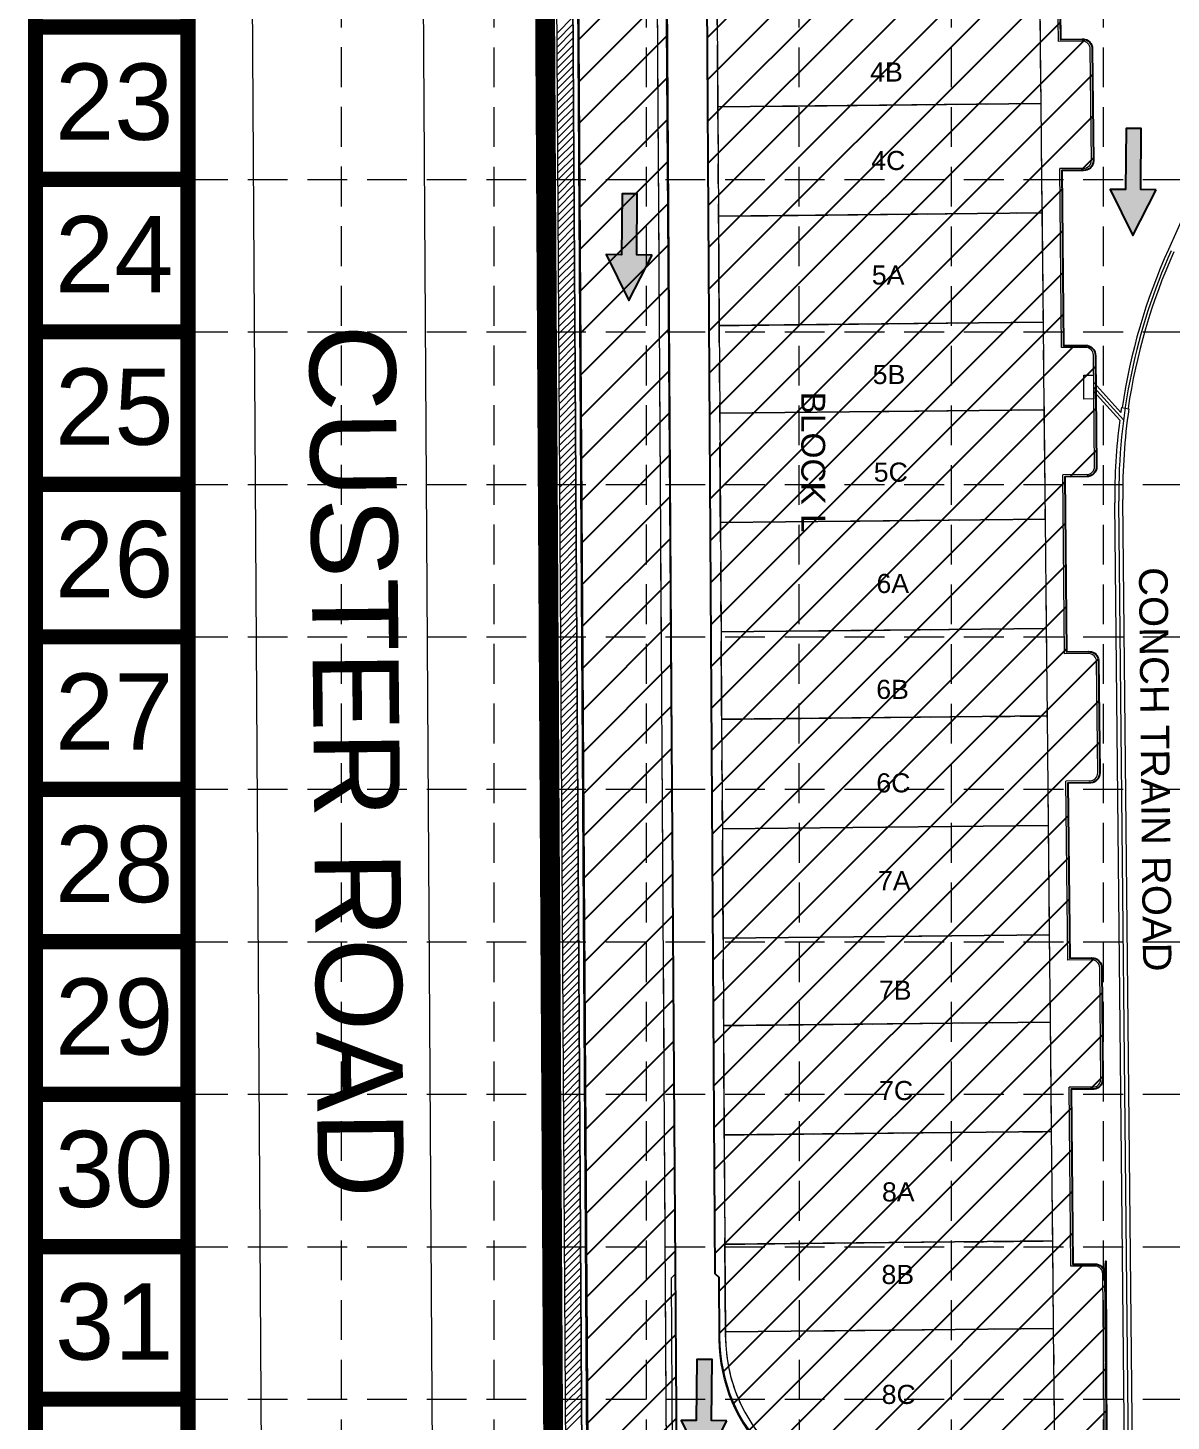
# Model space of a CAD drawing. Extents: x 2509062 to 2510599, y 7103311 to 7105769.
# Drawn here: x 2509061.9 to 2509349.3, y 7104534.4 to 7104884.7 of the extents above; entities that cross this region are included whole.
import ezdxf
from ezdxf.enums import TextEntityAlignment as Align

# ---------------------------------------------------------------- set-up
doc = ezdxf.new("R2010")
doc.units = 0
doc.header["$LTSCALE"] = 40
doc.header["$MEASUREMENT"] = 0
for name, pattern in [('DASHED', [0.75, 0.5, -0.25]), ('HIDDEN', [0.375, 0.25, -0.125]), ('HIDDEN2', [0.1875, 0.125, -0.0625]), ('PHANTOM2', [1.25, 0.625, -0.125, 0.125, -0.125, 0.125, -0.125])]:
    doc.linetypes.add(name, pattern=pattern)
for name, color, linetype in [('1 SODDED LOT', 2, 'Continuous'), ('BASE', 7, 'Continuous'), ('GRID', 254, 'DASHED'), ('LIMITS OF DISTURBANCE', 1, 'Continuous'), ('STORM', 5, 'Continuous'), ('XHO461B_PT$0$V-BNDY-E', 14, 'Continuous'), ('XHO461C_PT$0$V-BNDY-ALL-N', 6, 'Continuous'), ('XHO461C_PV$0$C-RAOD-SAWCUT-HATCH-N', 6, 'Continuous'), ('XHO461C_PV$0$C-ROAD-BACK-EX', 12, 'Continuous'), ('XHO461C_PV$0$C-ROAD-FACE-EX', 12, 'Continuous'), ('XHO461C_PV$0$C-SIDEWALK-HATCH-N', 6, 'Continuous'), ('XHO461C_PV$0$C-SIDEWALK-N', 2, 'Continuous'), ('XHO461PT$0$C-ROAD-IDEN-N-P1', 1, 'Continuous'), ('XHO461PT$0$V-AREA-PLIN', 31, 'Continuous'), ('XHO461PT$0$V-BNDY-ALL-N', 6, 'Continuous'), ('XHO461PT$0$V-BNDY-N-P1', 3, 'Continuous'), ('XHO461PT$0$V-PROP-SUBD-IDEN-BLOK-N-P1', 7, 'Continuous'), ('XHO461PT$0$V-PROP-SUBD-IDEN-N-P1', 7, 'Continuous'), ('XHO461PT$0$V-PROP-SUBD-N-P1', 14, 'HIDDEN2'), ('XHO461PT$0$V-RWAY-LINE-N-P1', 6, 'PHANTOM2')]:
    doc.layers.add(name, color=color, linetype=linetype)
doc.styles.get("Standard").update_dxf_attribs({"font": 'ARIAL.TTF'})

msp = doc.modelspace()

# ---------------------------------------------------------------- hatches: boundary and pattern name
at = {"layer": '1 SODDED LOT', "linetype": 'Continuous'}
h = msp.add_hatch(dxfattribs=at)
h.set_pattern_fill('ANSI31', color=256, scale=60, style=0)
edge = h.paths.add_edge_path()
edge.add_line((2509336.11, 7104121.01), (2509335.09, 7104202.71))
edge.add_line((2509335.09, 7104202.71), (2509328.61, 7104203.13))
edge.add_line((2509328.61, 7104203.13), (2509317.71, 7104205.08))
edge.add_line((2509317.71, 7104205.08), (2509310.1, 7104208.78))
edge.add_line((2509310.1, 7104208.78), (2509304.45, 7104212.68))
edge.add_line((2509304.45, 7104212.68), (2509238.16, 7104268.83))
edge.add_arc((2509270.72, 7104298.63), 44.13, 182.233, 222.4658, ccw=False)
edge.add_line((2509226.62, 7104296.91), (2509220.41, 7105186.32))
edge.add_line((2509220.41, 7105186.32), (2509213.33, 7105186.32))
edge.add_line((2509213.33, 7105186.32), (2509198.45, 7105171.14))
edge.add_line((2509198.45, 7105171.14), (2509205.12, 7104134.33))
edge.add_line((2509205.12, 7104134.33), (2509204.87, 7104122.79))
edge.add_line((2509204.87, 7104122.79), (2509206.76, 7104120.78))
edge.add_line((2509206.76, 7104120.78), (2509335.21, 7104121.44))
edge.add_line((2509335.21, 7104121.44), (2509336.11, 7104121.01))

# ---------------------------------------------------------------- linework, layer by layer
for points in [[(2509345.49, 7104844.04), (2509341.65, 7104844.07), (2509341.77, 7104859.43), (2509337.93, 7104859.46), (2509337.81, 7104844.1), (2509333.97, 7104844.13), (2509339.64, 7104832.56), (2509345.49, 7104844.04)], [(2509218.83, 7104827.63), (2509214.99, 7104827.66), (2509215.11, 7104843.02), (2509211.27, 7104843.05), (2509211.15, 7104827.69), (2509207.31, 7104827.72), (2509212.97, 7104816.16), (2509218.83, 7104827.63)], [(2509237.61, 7104534.54), (2509233.77, 7104534.57), (2509233.89, 7104549.93), (2509230.05, 7104549.96), (2509229.93, 7104534.6), (2509226.09, 7104534.63), (2509231.76, 7104523.07), (2509237.61, 7104534.54)]]:
    msp.add_lwpolyline(points, close=True)
at = {"color": 254}
for points in [[(2509341.77, 7104859.43), (2509337.93, 7104859.46), (2509341.65, 7104844.07), (2509337.81, 7104844.1)], [(2509215.11, 7104843.02), (2509211.27, 7104843.05), (2509214.99, 7104827.66), (2509211.15, 7104827.69)], [(2509333.97, 7104844.13), (2509345.49, 7104844.04), (2509339.64, 7104832.56), (2509345.49, 7104844.04)], [(2509207.31, 7104827.72), (2509218.83, 7104827.63), (2509212.97, 7104816.16), (2509218.83, 7104827.63)], [(2509233.89, 7104549.93), (2509230.05, 7104549.96), (2509233.77, 7104534.57), (2509229.93, 7104534.6)], [(2509226.09, 7104534.63), (2509237.61, 7104534.54), (2509231.76, 7104523.07), (2509237.61, 7104534.54)]]:
    msp.add_solid(points, dxfattribs=at)
at = {"layer": '1 SODDED LOT', "linetype": 'Continuous'}
for p, q in [((2509232.73, 7104882.33), (2509320.52, 7104970.12)), ((2509232.79, 7104871.79), (2509320.63, 7104959.62)), ((2509232.86, 7104861.25), (2509328.59, 7104956.98)), ((2509232.93, 7104850.71), (2509328.74, 7104946.53)), ((2509232.99, 7104840.17), (2509328.85, 7104936.03)), ((2509233.06, 7104829.63), (2509321.06, 7104917.63)), ((2509233.13, 7104819.09), (2509321.16, 7104907.13)), ((2509233.19, 7104808.55), (2509321.27, 7104896.63)), ((2509233.26, 7104798.01), (2509321.38, 7104886.13)), ((2509233.32, 7104787.47), (2509327.68, 7104881.83)), ((2509233.39, 7104776.93), (2509329.51, 7104873.05)), ((2509233.46, 7104766.39), (2509329.62, 7104862.55)), ((2509326.58, 7104848.9), (2509329.72, 7104852.05)), ((2509233.52, 7104755.85), (2509321.81, 7104844.13)), ((2509233.59, 7104745.31), (2509321.92, 7104833.64)), ((2509233.65, 7104734.77), (2509322.02, 7104823.14)), ((2509233.72, 7104724.23), (2509322.13, 7104812.64)), ((2509233.79, 7104713.69), (2509324.98, 7104804.88)), ((2509233.85, 7104703.15), (2509330.26, 7104799.56)), ((2509233.92, 7104692.61), (2509330.37, 7104789.06)), ((2509323.79, 7104771.87), (2509330.48, 7104778.56)), ((2509233.98, 7104682.06), (2509322.56, 7104770.64)), ((2509234.05, 7104671.52), (2509322.67, 7104760.14)), ((2509234.12, 7104660.98), (2509322.78, 7104749.64)), ((2509234.18, 7104650.44), (2509322.88, 7104739.14)), ((2509234.25, 7104639.9), (2509322.99, 7104728.64)), ((2509234.31, 7104629.36), (2509330.96, 7104726.01)), ((2509234.38, 7104618.82), (2509331.11, 7104715.55)), ((2509234.44, 7104608.28), (2509331.22, 7104705.06)), ((2509234.51, 7104597.74), (2509323.42, 7104686.65)), ((2509234.57, 7104587.19), (2509323.53, 7104676.15)), ((2509234.64, 7104576.65), (2509323.64, 7104665.65)), ((2509235.71, 7104567.12), (2509323.74, 7104655.15)), ((2509235.77, 7104556.57), (2509330.02, 7104650.82)), ((2509236.66, 7104546.85), (2509331.88, 7104642.07)), ((2509239.23, 7104538.82), (2509331.98, 7104631.57)), ((2509328.93, 7104617.91), (2509332.09, 7104621.07)), ((2509243.03, 7104532.01), (2509324.17, 7104613.15)), ((2509247.85, 7104526.23), (2509324.28, 7104602.66)), ((2509253.66, 7104521.42), (2509324.39, 7104592.16)), ((2509260.49, 7104517.65), (2509324.5, 7104581.66)), ((2509268.55, 7104515.11), (2509327.34, 7104573.9)), ((2509278.33, 7104514.28), (2509332.85, 7104568.8)), ((2509289.05, 7104514.39), (2509332.9, 7104558.25)), ((2509299.27, 7104514.01), (2509332.95, 7104547.69)), ((2509311.12, 7104515.25), (2509333, 7104537.13))]:
    msp.add_line(p, q, dxfattribs=at)
msp.add_lwpolyline([(2509336.11, 7104121.01), (2509335.09, 7104202.71), (2509328.61, 7104203.13), (2509317.71, 7104205.08), (2509310.1, 7104208.78), (2509304.45, 7104212.68), (2509238.16, 7104268.83, -0.177375), (2509226.62, 7104296.91), (2509220.41, 7105186.32), (2509213.33, 7105186.32), (2509198.45, 7105171.14), (2509205.12, 7104134.33), (2509204.87, 7104122.79), (2509206.76, 7104120.78), (2509335.21, 7104121.44)], format="xyb", close=True, dxfattribs=at)
for points in [[(2509277.22, 7104514.27, -0.414788), (2509235.78, 7104554.97), (2509235.69, 7104570.51), (2509234.67, 7104571.49), (2509233.94, 7104689.89), (2509231.82, 7105026.56)], [(2509320.97, 7104925.85), (2509321.42, 7104881.85), (2509327.09, 7104881.9, -0.439648), (2509329.45, 7104879.38), (2509329.73, 7104851.28, -0.431512), (2509327.26, 7104848.91), (2509321.76, 7104848.85), (2509322.21, 7104804.86), (2509327.72, 7104804.91, -0.430481), (2509330.24, 7104802.31), (2509330.52, 7104774.43, -0.402707), (2509328.16, 7104771.92), (2509322.55, 7104771.86), (2509323, 7104727.86), (2509328.51, 7104727.92), (2509328.85, 7104727.89, -0.371429), (2509330.99, 7104725.79), (2509331.31, 7104697.43, -0.445992), (2509328.58, 7104694.92), (2509323.34, 7104694.86), (2509323.79, 7104650.86), (2509329.32, 7104650.91, -0.429319), (2509331.81, 7104648.34), (2509332.1, 7104620.43, -0.455663), (2509329.27, 7104617.91), (2509324.12, 7104617.86), (2509324.58, 7104573.87), (2509330.09, 7104573.93, -0.415897), (2509332.59, 7104571.47), (2509332.83, 7104574.67), (2509333.05, 7104526.6, -0.411844)]]:
    msp.add_lwpolyline(points, format="xyb", dxfattribs=at)
at = {"layer": 'BASE', "const_width": 3.83}
for points in [[(2510597.34, 7103313.16), (2510597.34, 7105766.73), (2509063.86, 7105766.73), (2509063.86, 7103313.16)], [(2510559.01, 7103351.49), (2510559.01, 7105728.4), (2509102.19, 7105728.4), (2509102.19, 7103351.49)]]:
    msp.add_lwpolyline(points, close=True, dxfattribs=at)
for points in [[(2509102.19, 7104884.98), (2509063.86, 7104884.98)], [(2509102.19, 7104846.64), (2509063.86, 7104846.64)], [(2509102.19, 7104808.31), (2509063.86, 7104808.31)], [(2509102.19, 7104769.97), (2509063.86, 7104769.97)], [(2509102.19, 7104731.63), (2509063.86, 7104731.63)], [(2509102.19, 7104693.29), (2509063.86, 7104693.29)], [(2509102.19, 7104654.96), (2509063.86, 7104654.96)], [(2509102.19, 7104616.62), (2509063.86, 7104616.62)], [(2509102.19, 7104578.28), (2509063.86, 7104578.28)], [(2509102.19, 7104539.95), (2509063.86, 7104539.95)]]:
    msp.add_lwpolyline(points, dxfattribs=at)
at = {"layer": 'GRID', "color": 252, "linetype": 'HIDDEN', "lineweight": 0}
for p, q in [((2509140.88, 7103504.85), (2509140.67, 7105726.96)), ((2509179.38, 7103504.84), (2509178.91, 7105726.94)), ((2509217.6, 7103504.84), (2509217.25, 7105726.84)), ((2509256.15, 7103504.83), (2509255.54, 7105726.78)), ((2509294.13, 7103504.82), (2509293.97, 7105727.08)), ((2509332.23, 7103504.82), (2509332.35, 7105727)), ((2509102.19, 7104846.64), (2510559.01, 7104846.64)), ((2509102.19, 7104808.31), (2510559.01, 7104808.31)), ((2509102.19, 7104769.97), (2510559.01, 7104769.97)), ((2509102.19, 7104731.63), (2510559.01, 7104731.63)), ((2509102.19, 7104693.29), (2510559.01, 7104693.29)), ((2509102.19, 7104654.96), (2510559.01, 7104654.96)), ((2509102.19, 7104616.62), (2510559.01, 7104616.62)), ((2509102.19, 7104578.28), (2510559.01, 7104578.28)), ((2509102.19, 7104539.95), (2510559.01, 7104539.95))]:
    msp.add_line(p, q, dxfattribs=at)
at = {"layer": 'LIMITS OF DISTURBANCE', "linetype": 'HIDDEN', "ltscale": 3, "const_width": 5}
msp.add_lwpolyline([(2510346.96, 7104107.84), (2509196.41, 7104099.99), (2509189.37, 7105338.21), (2510325.02, 7105349.1), (2510335.26, 7104307.47), (2510344.6, 7104260.31), (2510346.93, 7104123.52), (2510346.93, 7104123.52), (2510346.96, 7104107.84)], close=True, dxfattribs=at)
at = {"layer": 'STORM', "lineweight": 0}
for p, q in [((2509352.79, 7104838.4), (2509348.58, 7104829.02)), ((2509352.79, 7104838.4), (2509348.58, 7104829.02)), ((2509327.29, 7104797.41), (2509329.79, 7104797.43)), ((2509327.29, 7104797.41), (2509329.79, 7104797.43)), ((2509327.35, 7104791.41), (2509327.29, 7104797.41)), ((2509327.35, 7104791.41), (2509327.29, 7104797.41)), ((2509329.79, 7104797.43), (2509329.85, 7104791.43)), ((2509329.79, 7104797.43), (2509329.85, 7104791.43)), ((2509336.61, 7104788.03), (2509329.81, 7104795.54)), ((2509336.61, 7104788.03), (2509329.81, 7104795.54)), ((2509337.3, 7104786.15), (2509329.82, 7104794.41)), ((2509337.3, 7104786.15), (2509329.82, 7104794.41)), ((2509329.85, 7104791.43), (2509327.35, 7104791.41)), ((2509329.85, 7104791.43), (2509327.35, 7104791.41)), ((2509336.34, 7104786.08), (2509329.83, 7104793.28)), ((2509336.34, 7104786.08), (2509329.83, 7104793.28)), ((2509336.79, 7104789.26), (2509338.62, 7104788.99)), ((2509336.79, 7104789.26), (2509338.62, 7104788.99)), ((2509340.07, 7104379.01), (2509336.11, 7104765.74)), ((2509340.07, 7104379.01), (2509336.11, 7104765.74)), ((2509340.25, 7104459.48), (2509337.11, 7104766.12)), ((2509340.25, 7104459.48), (2509337.11, 7104766.12)), ((2509337.87, 7104496.33), (2509335.12, 7104765.35)), ((2509337.87, 7104496.33), (2509335.12, 7104765.35))]:
    msp.add_line(p, q, dxfattribs=at)
for centre, radius, start, end in [((2509486.1, 7104767.27), 150, 155.8208, 180.5865), ((2509486.1, 7104767.27), 150, 155.8208, 180.5865), ((2509486.1, 7104767.27), 150.75, 155.8208, 171.6246), ((2509486.1, 7104767.27), 150.75, 155.8208, 171.6246), ((2509486.1, 7104767.27), 149.25, 155.8208, 171.6246), ((2509486.1, 7104767.27), 149.25, 155.8208, 171.6246), ((2509485.11, 7104766.88), 150, 171.4227, 171.8968), ((2509485.11, 7104766.88), 150, 171.4227, 171.8968), ((2509487.1, 7104767.66), 150, 171.8264, 180.5865), ((2509487.1, 7104767.66), 150, 171.8264, 180.5865), ((2509485.11, 7104766.88), 150, 172.6461, 180.5865), ((2509485.11, 7104766.88), 150, 172.6461, 180.5865)]:
    msp.add_arc(centre, radius, start, end, dxfattribs=at)
at = {"layer": 'XHO461B_PT$0$V-BNDY-E', "color": 7, "lineweight": 0}
msp.add_line((2509205.27, 7104079.15), (2509197.38, 7105335.15), dxfattribs=at)
at = {"layer": 'XHO461C_PT$0$V-BNDY-ALL-N', "color": 7, "lineweight": 0}
msp.add_line((2509205.27, 7104079.15), (2509197.38, 7105335.15), dxfattribs=at)
at = {"layer": 'XHO461C_PV$0$C-RAOD-SAWCUT-HATCH-N', "color": 7, "lineweight": 0}
for p, q in [((2509123.2, 7104118.28), (2509115.32, 7105383.76)), ((2509166.2, 7104118.55), (2509158.32, 7105382.76))]:
    msp.add_line(p, q, dxfattribs=at)
at = {"layer": 'XHO461C_PV$0$C-ROAD-BACK-EX', "color": 7, "lineweight": 0}
for p, q in [((2509320.93, 7104881.35), (2509320.47, 7104926.34)), ((2509326.93, 7104881.41), (2509320.93, 7104881.35)), ((2509329.23, 7104851.43), (2509328.95, 7104879.43)), ((2509327.25, 7104849.41), (2509321.26, 7104849.35)), ((2509321.72, 7104804.35), (2509321.26, 7104849.35)), ((2509327.72, 7104804.41), (2509321.72, 7104804.35)), ((2509330.02, 7104774.43), (2509329.74, 7104802.43)), ((2509328.04, 7104772.41), (2509322.04, 7104772.35)), ((2509322.5, 7104727.35), (2509322.04, 7104772.35)), ((2509328.5, 7104727.41), (2509322.5, 7104727.35)), ((2509330.81, 7104697.44), (2509330.52, 7104725.44)), ((2509328.83, 7104695.42), (2509322.83, 7104695.36)), ((2509323.29, 7104650.36), (2509322.83, 7104695.36)), ((2509329.29, 7104650.42), (2509323.29, 7104650.36)), ((2509331.6, 7104620.44), (2509331.31, 7104648.44)), ((2509329.62, 7104618.42), (2509323.62, 7104618.36)), ((2509324.08, 7104573.36), (2509323.62, 7104618.36)), ((2509330.08, 7104573.42), (2509324.08, 7104573.36)), ((2509332.56, 7104526.6), (2509332.1, 7104571.44))]:
    msp.add_line(p, q, dxfattribs=at)
for centre, start, end in [((2509326.95, 7104879.41), 0.5865, 90.5865), ((2509327.23, 7104851.41), 270.5865, 0.5865), ((2509327.74, 7104802.41), 0.5865, 90.5865), ((2509328.02, 7104774.41), 270.5865, 0.5865), ((2509328.52, 7104725.41), 0.5865, 90.5865), ((2509328.81, 7104697.42), 270.5865, 0.5865), ((2509329.31, 7104648.42), 0.5865, 90.5865), ((2509329.6, 7104620.42), 270.5865, 0.5865), ((2509330.1, 7104571.42), 0.5865, 90.5865)]:
    msp.add_arc(centre, 2, start, end, dxfattribs=at)
at = {"layer": 'XHO461C_PV$0$C-ROAD-FACE-EX', "color": 7, "lineweight": 0}
for p, q in [((2509224.68, 7104571.44), (2509221.82, 7105026.49)), ((2509234.68, 7104571.5), (2509231.82, 7105026.56)), ((2509321.42, 7104881.85), (2509320.97, 7104925.85)), ((2509326.92, 7104881.91), (2509321.42, 7104881.85)), ((2509329.73, 7104851.43), (2509329.45, 7104879.43)), ((2509327.26, 7104848.91), (2509321.76, 7104848.85)), ((2509322.21, 7104804.85), (2509321.76, 7104848.85)), ((2509327.71, 7104804.91), (2509322.21, 7104804.85)), ((2509330.52, 7104774.44), (2509330.24, 7104802.44)), ((2509328.05, 7104771.91), (2509322.55, 7104771.86)), ((2509323, 7104727.86), (2509322.55, 7104771.86)), ((2509328.5, 7104727.91), (2509323, 7104727.86)), ((2509331.31, 7104697.44), (2509331.02, 7104725.44)), ((2509328.84, 7104694.92), (2509323.34, 7104694.86)), ((2509323.79, 7104650.86), (2509323.34, 7104694.86)), ((2509329.29, 7104650.92), (2509323.79, 7104650.86)), ((2509332.1, 7104620.45), (2509331.81, 7104648.44)), ((2509329.62, 7104617.92), (2509324.12, 7104617.86)), ((2509324.58, 7104573.87), (2509324.12, 7104617.86)), ((2509330.08, 7104573.92), (2509324.58, 7104573.87)), ((2509224.68, 7104571.44), (2509223.69, 7104570.43)), ((2509224.47, 7104445.44), (2509223.69, 7104570.43)), ((2509235.69, 7104570.51), (2509234.68, 7104571.5)), ((2509235.78, 7104555.51), (2509235.69, 7104570.51)), ((2509333.06, 7104526.88), (2509332.6, 7104571.45))]:
    msp.add_line(p, q, dxfattribs=at)
for centre, radius, start, end in [((2509326.95, 7104879.41), 2.5, 0.5865, 90.5865), ((2509327.23, 7104851.41), 2.5, 270.5865, 0.5865), ((2509327.74, 7104802.41), 2.5, 0.5865, 90.5865), ((2509328.02, 7104774.41), 2.5, 270.5865, 0.5865), ((2509328.52, 7104725.41), 2.5, 0.5865, 90.5865), ((2509328.81, 7104697.42), 2.5, 270.5865, 0.5865), ((2509329.31, 7104648.42), 2.5, 0.5865, 90.5865), ((2509329.6, 7104620.42), 2.5, 270.5865, 0.5865), ((2509330.1, 7104571.42), 2.5, 0.5865, 90.5865), ((2509277.28, 7104555.77), 41.5, 180.3596, 270.5865)]:
    msp.add_arc(centre, radius, start, end, dxfattribs=at)
at = {"layer": 'XHO461C_PV$0$C-SIDEWALK-HATCH-N', "color": 7, "lineweight": 0}
for p, q in [((2509197.02, 7105191.05), (2509203.67, 7104124.66)), ((2509199.7, 7104119.97), (2509193.05, 7105186.67)), ((2509194.94, 7104883.43), (2509198.91, 7104887.41)), ((2509194.95, 7104881.68), (2509198.92, 7104885.65)), ((2509194.96, 7104879.92), (2509198.93, 7104883.89)), ((2509194.97, 7104878.16), (2509198.94, 7104882.14)), ((2509194.98, 7104876.41), (2509198.96, 7104880.38)), ((2509194.99, 7104874.65), (2509198.97, 7104878.62)), ((2509195, 7104872.89), (2509198.98, 7104876.87)), ((2509195.01, 7104871.14), (2509198.99, 7104875.11)), ((2509195.02, 7104869.38), (2509199, 7104873.35)), ((2509195.04, 7104867.62), (2509199.01, 7104871.6)), ((2509195.05, 7104865.86), (2509199.02, 7104869.84)), ((2509195.06, 7104864.11), (2509199.03, 7104868.08)), ((2509195.07, 7104862.35), (2509199.04, 7104866.33)), ((2509195.08, 7104860.59), (2509199.05, 7104864.57)), ((2509195.09, 7104858.84), (2509199.07, 7104862.81)), ((2509195.1, 7104857.08), (2509199.08, 7104861.06)), ((2509195.11, 7104855.32), (2509199.09, 7104859.3)), ((2509195.12, 7104853.57), (2509199.1, 7104857.54)), ((2509195.13, 7104851.81), (2509199.11, 7104855.79)), ((2509195.14, 7104850.05), (2509199.12, 7104854.03)), ((2509195.16, 7104848.3), (2509199.13, 7104852.27)), ((2509195.17, 7104846.54), (2509199.14, 7104850.52)), ((2509195.18, 7104844.78), (2509199.15, 7104848.76)), ((2509195.19, 7104843.03), (2509199.16, 7104847)), ((2509195.2, 7104841.27), (2509199.17, 7104845.24)), ((2509195.21, 7104839.51), (2509199.19, 7104843.49)), ((2509195.22, 7104837.76), (2509199.2, 7104841.73)), ((2509195.23, 7104836), (2509199.21, 7104839.97)), ((2509195.24, 7104834.24), (2509199.22, 7104838.22)), ((2509195.25, 7104832.49), (2509199.23, 7104836.46)), ((2509195.27, 7104830.73), (2509199.24, 7104834.7)), ((2509195.28, 7104828.97), (2509199.25, 7104832.95)), ((2509195.29, 7104827.21), (2509199.26, 7104831.19)), ((2509195.3, 7104825.46), (2509199.27, 7104829.43)), ((2509195.31, 7104823.7), (2509199.28, 7104827.68)), ((2509195.32, 7104821.94), (2509199.3, 7104825.92)), ((2509195.33, 7104820.19), (2509199.31, 7104824.16)), ((2509195.34, 7104818.43), (2509199.32, 7104822.41)), ((2509195.35, 7104816.67), (2509199.33, 7104820.65)), ((2509195.36, 7104814.92), (2509199.34, 7104818.89)), ((2509195.37, 7104813.16), (2509199.35, 7104817.14)), ((2509195.39, 7104811.4), (2509199.36, 7104815.38)), ((2509195.4, 7104809.65), (2509199.37, 7104813.62)), ((2509195.41, 7104807.89), (2509199.38, 7104811.87)), ((2509195.42, 7104806.13), (2509199.39, 7104810.11)), ((2509195.43, 7104804.38), (2509199.4, 7104808.35)), ((2509195.44, 7104802.62), (2509199.42, 7104806.59)), ((2509195.45, 7104800.86), (2509199.43, 7104804.84)), ((2509195.46, 7104799.11), (2509199.44, 7104803.08)), ((2509195.47, 7104797.35), (2509199.45, 7104801.32)), ((2509195.48, 7104795.59), (2509199.46, 7104799.57)), ((2509195.5, 7104793.84), (2509199.47, 7104797.81)), ((2509195.51, 7104792.08), (2509199.48, 7104796.05)), ((2509195.52, 7104790.32), (2509199.49, 7104794.3)), ((2509195.53, 7104788.56), (2509199.5, 7104792.54)), ((2509195.54, 7104786.81), (2509199.51, 7104790.78)), ((2509195.55, 7104785.05), (2509199.53, 7104789.03)), ((2509195.56, 7104783.29), (2509199.54, 7104787.27)), ((2509195.57, 7104781.54), (2509199.55, 7104785.51)), ((2509195.58, 7104779.78), (2509199.56, 7104783.76)), ((2509195.59, 7104778.02), (2509199.57, 7104782)), ((2509195.6, 7104776.27), (2509199.58, 7104780.24)), ((2509195.62, 7104774.51), (2509199.59, 7104778.49)), ((2509195.63, 7104772.75), (2509199.6, 7104776.73)), ((2509195.64, 7104771), (2509199.61, 7104774.97)), ((2509195.65, 7104769.24), (2509199.62, 7104773.22)), ((2509195.66, 7104767.48), (2509199.63, 7104771.46)), ((2509195.67, 7104765.73), (2509199.65, 7104769.7)), ((2509195.68, 7104763.97), (2509199.66, 7104767.94)), ((2509195.69, 7104762.21), (2509199.67, 7104766.19)), ((2509195.7, 7104760.46), (2509199.68, 7104764.43)), ((2509195.71, 7104758.7), (2509199.69, 7104762.67)), ((2509195.73, 7104756.94), (2509199.7, 7104760.92)), ((2509195.74, 7104755.19), (2509199.71, 7104759.16)), ((2509195.75, 7104753.43), (2509199.72, 7104757.4)), ((2509195.76, 7104751.67), (2509199.73, 7104755.65)), ((2509195.77, 7104749.91), (2509199.74, 7104753.89)), ((2509195.78, 7104748.16), (2509199.76, 7104752.13)), ((2509195.79, 7104746.4), (2509199.77, 7104750.38)), ((2509195.8, 7104744.64), (2509199.78, 7104748.62)), ((2509195.81, 7104742.89), (2509199.79, 7104746.86)), ((2509195.82, 7104741.13), (2509199.8, 7104745.11)), ((2509195.83, 7104739.37), (2509199.81, 7104743.35)), ((2509195.85, 7104737.62), (2509199.82, 7104741.59)), ((2509195.86, 7104735.86), (2509199.83, 7104739.84)), ((2509195.87, 7104734.1), (2509199.84, 7104738.08)), ((2509195.88, 7104732.35), (2509199.85, 7104736.32)), ((2509195.89, 7104730.59), (2509199.86, 7104734.57)), ((2509195.9, 7104728.83), (2509199.88, 7104732.81)), ((2509195.91, 7104727.08), (2509199.89, 7104731.05)), ((2509195.92, 7104725.32), (2509199.9, 7104729.29)), ((2509195.93, 7104723.56), (2509199.91, 7104727.54)), ((2509195.94, 7104721.81), (2509199.92, 7104725.78)), ((2509195.96, 7104720.05), (2509199.93, 7104724.02)), ((2509195.97, 7104718.29), (2509199.94, 7104722.27)), ((2509195.98, 7104716.54), (2509199.95, 7104720.51)), ((2509195.99, 7104714.78), (2509199.96, 7104718.75)), ((2509196, 7104713.02), (2509199.97, 7104717)), ((2509196.01, 7104711.26), (2509199.99, 7104715.24)), ((2509196.02, 7104709.51), (2509200, 7104713.48)), ((2509196.03, 7104707.75), (2509200.01, 7104711.73)), ((2509196.04, 7104705.99), (2509200.02, 7104709.97)), ((2509196.05, 7104704.24), (2509200.03, 7104708.21)), ((2509196.06, 7104702.48), (2509200.04, 7104706.46)), ((2509196.08, 7104700.72), (2509200.05, 7104704.7)), ((2509196.09, 7104698.97), (2509200.06, 7104702.94)), ((2509196.1, 7104697.21), (2509200.07, 7104701.19)), ((2509196.11, 7104695.45), (2509200.08, 7104699.43)), ((2509196.12, 7104693.7), (2509200.09, 7104697.67)), ((2509196.13, 7104691.94), (2509200.11, 7104695.92)), ((2509196.14, 7104690.18), (2509200.12, 7104694.16)), ((2509196.15, 7104688.43), (2509200.13, 7104692.4)), ((2509196.16, 7104686.67), (2509200.14, 7104690.64)), ((2509196.17, 7104684.91), (2509200.15, 7104688.89)), ((2509196.18, 7104683.16), (2509200.16, 7104687.13)), ((2509196.2, 7104681.4), (2509200.17, 7104685.37)), ((2509196.21, 7104679.64), (2509200.18, 7104683.62)), ((2509196.22, 7104677.89), (2509200.19, 7104681.86)), ((2509196.23, 7104676.13), (2509200.2, 7104680.1)), ((2509196.24, 7104674.37), (2509200.22, 7104678.35)), ((2509196.25, 7104672.61), (2509200.23, 7104676.59)), ((2509196.26, 7104670.86), (2509200.24, 7104674.83)), ((2509196.27, 7104669.1), (2509200.25, 7104673.08)), ((2509196.28, 7104667.34), (2509200.26, 7104671.32)), ((2509196.29, 7104665.59), (2509200.27, 7104669.56)), ((2509196.31, 7104663.83), (2509200.28, 7104667.81)), ((2509196.32, 7104662.07), (2509200.29, 7104666.05)), ((2509196.33, 7104660.32), (2509200.3, 7104664.29)), ((2509196.34, 7104658.56), (2509200.31, 7104662.54)), ((2509196.35, 7104656.8), (2509200.32, 7104660.78)), ((2509196.36, 7104655.05), (2509200.34, 7104659.02)), ((2509196.37, 7104653.29), (2509200.35, 7104657.27)), ((2509196.38, 7104651.53), (2509200.36, 7104655.51)), ((2509196.39, 7104649.78), (2509200.37, 7104653.75)), ((2509196.4, 7104648.02), (2509200.38, 7104651.99)), ((2509196.41, 7104646.26), (2509200.39, 7104650.24)), ((2509196.43, 7104644.51), (2509200.4, 7104648.48)), ((2509196.44, 7104642.75), (2509200.41, 7104646.72)), ((2509196.45, 7104640.99), (2509200.42, 7104644.97)), ((2509196.46, 7104639.24), (2509200.43, 7104643.21)), ((2509196.47, 7104637.48), (2509200.44, 7104641.45)), ((2509196.48, 7104635.72), (2509200.46, 7104639.7)), ((2509196.49, 7104633.97), (2509200.47, 7104637.94)), ((2509196.5, 7104632.21), (2509200.48, 7104636.18)), ((2509196.51, 7104630.45), (2509200.49, 7104634.43)), ((2509196.52, 7104628.69), (2509200.5, 7104632.67)), ((2509196.54, 7104626.94), (2509200.51, 7104630.91)), ((2509196.55, 7104625.18), (2509200.52, 7104629.16)), ((2509196.56, 7104623.42), (2509200.53, 7104627.4)), ((2509196.57, 7104621.67), (2509200.54, 7104625.64)), ((2509196.58, 7104619.91), (2509200.55, 7104623.89)), ((2509196.59, 7104618.15), (2509200.57, 7104622.13)), ((2509196.6, 7104616.4), (2509200.58, 7104620.37)), ((2509196.61, 7104614.64), (2509200.59, 7104618.62)), ((2509196.62, 7104612.88), (2509200.6, 7104616.86)), ((2509196.63, 7104611.13), (2509200.61, 7104615.1)), ((2509196.64, 7104609.37), (2509200.62, 7104613.34)), ((2509196.66, 7104607.61), (2509200.63, 7104611.59)), ((2509196.67, 7104605.86), (2509200.64, 7104609.83)), ((2509196.68, 7104604.1), (2509200.65, 7104608.07)), ((2509196.69, 7104602.34), (2509200.66, 7104606.32)), ((2509196.7, 7104600.59), (2509200.67, 7104604.56)), ((2509196.71, 7104598.83), (2509200.69, 7104602.8)), ((2509196.72, 7104597.07), (2509200.7, 7104601.05)), ((2509196.73, 7104595.32), (2509200.71, 7104599.29)), ((2509196.74, 7104593.56), (2509200.72, 7104597.53)), ((2509196.75, 7104591.8), (2509200.73, 7104595.78)), ((2509196.77, 7104590.04), (2509200.74, 7104594.02)), ((2509196.78, 7104588.29), (2509200.75, 7104592.26)), ((2509196.79, 7104586.53), (2509200.76, 7104590.51)), ((2509196.8, 7104584.77), (2509200.77, 7104588.75)), ((2509196.81, 7104583.02), (2509200.78, 7104586.99)), ((2509196.82, 7104581.26), (2509200.8, 7104585.24)), ((2509196.83, 7104579.5), (2509200.81, 7104583.48)), ((2509196.84, 7104577.75), (2509200.82, 7104581.72)), ((2509196.85, 7104575.99), (2509200.83, 7104579.97)), ((2509196.86, 7104574.23), (2509200.84, 7104578.21)), ((2509196.87, 7104572.48), (2509200.85, 7104576.45)), ((2509196.89, 7104570.72), (2509200.86, 7104574.69)), ((2509196.9, 7104568.96), (2509200.87, 7104572.94)), ((2509196.91, 7104567.21), (2509200.88, 7104571.18)), ((2509196.92, 7104565.45), (2509200.89, 7104569.42)), ((2509196.93, 7104563.69), (2509200.9, 7104567.67)), ((2509196.94, 7104561.94), (2509200.92, 7104565.91)), ((2509196.95, 7104560.18), (2509200.93, 7104564.15)), ((2509196.96, 7104558.42), (2509200.94, 7104562.4)), ((2509196.97, 7104556.67), (2509200.95, 7104560.64)), ((2509196.98, 7104554.91), (2509200.96, 7104558.88)), ((2509197, 7104553.15), (2509200.97, 7104557.13)), ((2509197.01, 7104551.39), (2509200.98, 7104555.37)), ((2509197.02, 7104549.64), (2509200.99, 7104553.61)), ((2509197.03, 7104547.88), (2509201, 7104551.86)), ((2509197.04, 7104546.12), (2509201.01, 7104550.1)), ((2509197.05, 7104544.37), (2509201.03, 7104548.34)), ((2509197.06, 7104542.61), (2509201.04, 7104546.59)), ((2509197.07, 7104540.85), (2509201.05, 7104544.83)), ((2509197.08, 7104539.1), (2509201.06, 7104543.07)), ((2509197.09, 7104537.34), (2509201.07, 7104541.32)), ((2509197.1, 7104535.58), (2509201.08, 7104539.56)), ((2509197.12, 7104533.83), (2509201.09, 7104537.8)), ((2509197.13, 7104532.07), (2509201.1, 7104536.04))]:
    msp.add_line(p, q, dxfattribs=at)
at = {"layer": 'XHO461C_PV$0$C-SIDEWALK-N', "color": 7, "lineweight": 0}
for p, q in [((2509203.67, 7104124.66), (2509197.02, 7105191.05)), ((2509199.7, 7104119.97), (2509193.05, 7105186.67))]:
    msp.add_line(p, q, dxfattribs=at)
at = {"layer": 'XHO461PT$0$V-AREA-PLIN', "color": 7, "lineweight": 0}
for p, q in [((2509224.03, 7104277), (2509218.32, 7105186.31)), ((2509198.41, 7105171.11), (2509204.92, 7104134.15)), ((2509235.2, 7104886.89), (2509235.34, 7104864.89)), ((2509316.59, 7104865.72), (2509316.36, 7104887.72)), ((2509235.34, 7104864.89), (2509316.59, 7104865.72)), ((2509316.59, 7104865.72), (2509235.34, 7104864.89)), ((2509235.34, 7104864.89), (2509235.51, 7104837.39)), ((2509316.87, 7104838.22), (2509316.59, 7104865.72)), ((2509235.51, 7104837.39), (2509316.87, 7104838.22)), ((2509316.87, 7104838.22), (2509235.51, 7104837.39)), ((2509235.51, 7104837.39), (2509235.68, 7104809.89)), ((2509317.15, 7104810.72), (2509316.87, 7104838.22)), ((2509235.68, 7104809.89), (2509317.15, 7104810.72)), ((2509317.15, 7104810.72), (2509235.68, 7104809.89)), ((2509235.68, 7104809.89), (2509235.82, 7104787.89)), ((2509317.38, 7104788.72), (2509317.15, 7104810.72)), ((2509235.82, 7104787.89), (2509317.38, 7104788.72)), ((2509317.38, 7104788.72), (2509235.82, 7104787.89)), ((2509235.82, 7104787.89), (2509235.99, 7104760.39)), ((2509317.66, 7104761.22), (2509317.38, 7104788.72)), ((2509235.99, 7104760.39), (2509317.66, 7104761.22)), ((2509317.66, 7104761.22), (2509235.99, 7104760.39)), ((2509235.99, 7104760.39), (2509236.17, 7104732.89)), ((2509317.94, 7104733.73), (2509317.66, 7104761.22)), ((2509236.17, 7104732.89), (2509317.94, 7104733.73)), ((2509317.94, 7104733.73), (2509236.17, 7104732.89)), ((2509236.17, 7104732.89), (2509236.3, 7104710.89)), ((2509318.16, 7104711.73), (2509317.94, 7104733.73)), ((2509236.3, 7104710.89), (2509318.16, 7104711.73)), ((2509318.16, 7104711.73), (2509236.3, 7104710.89)), ((2509236.3, 7104710.89), (2509236.48, 7104683.39)), ((2509318.45, 7104684.23), (2509318.16, 7104711.73)), ((2509236.48, 7104683.39), (2509318.45, 7104684.23)), ((2509318.45, 7104684.23), (2509236.48, 7104683.39)), ((2509236.48, 7104683.39), (2509236.65, 7104655.89)), ((2509318.73, 7104656.73), (2509318.45, 7104684.23)), ((2509236.65, 7104655.89), (2509318.73, 7104656.73)), ((2509318.73, 7104656.73), (2509236.65, 7104655.89)), ((2509236.65, 7104655.89), (2509236.79, 7104633.89)), ((2509318.95, 7104634.73), (2509318.73, 7104656.73)), ((2509236.79, 7104633.89), (2509318.95, 7104634.73)), ((2509318.95, 7104634.73), (2509236.79, 7104633.89)), ((2509236.79, 7104633.89), (2509236.96, 7104606.39)), ((2509319.23, 7104607.23), (2509318.95, 7104634.73)), ((2509236.96, 7104606.39), (2509319.23, 7104607.23)), ((2509319.23, 7104607.23), (2509236.96, 7104606.39)), ((2509236.96, 7104606.39), (2509237.13, 7104578.89)), ((2509319.52, 7104579.73), (2509319.23, 7104607.23)), ((2509237.13, 7104578.89), (2509319.52, 7104579.73)), ((2509319.52, 7104579.73), (2509237.13, 7104578.89)), ((2509237.13, 7104578.89), (2509237.27, 7104556.89)), ((2509319.74, 7104557.74), (2509319.52, 7104579.73)), ((2509237.27, 7104556.89), (2509319.74, 7104557.74)), ((2509319.74, 7104557.74), (2509237.27, 7104556.89)), ((2509237.27, 7104556.89), (2509237.28, 7104555.52)), ((2509320.14, 7104518.71), (2509319.74, 7104557.74))]:
    msp.add_line(p, q, dxfattribs=at)
msp.add_arc((2509277.28, 7104555.77), 40, 180.3596, 270.5865, dxfattribs=at)
at = {"layer": 'XHO461PT$0$V-BNDY-ALL-N', "color": 7, "lineweight": 0}
msp.add_line((2509205.27, 7104079.15), (2509197.38, 7105335.15), dxfattribs=at)
at = {"layer": 'XHO461PT$0$V-BNDY-N-P1', "color": 7, "lineweight": 0}
msp.add_line((2509205.27, 7104079.15), (2509197.93, 7105249.1), dxfattribs=at)
at = {"layer": 'XHO461PT$0$V-PROP-SUBD-N-P1', "color": 7, "lineweight": 0}
for p, q in [((2509235.34, 7104864.89), (2509316.59, 7104865.72)), ((2509235.51, 7104837.39), (2509316.87, 7104838.22)), ((2509235.68, 7104809.89), (2509317.15, 7104810.72)), ((2509235.82, 7104787.89), (2509317.38, 7104788.72)), ((2509235.99, 7104760.39), (2509317.66, 7104761.22)), ((2509236.17, 7104732.89), (2509317.94, 7104733.73)), ((2509236.3, 7104710.89), (2509318.16, 7104711.73)), ((2509236.48, 7104683.39), (2509318.45, 7104684.23)), ((2509236.65, 7104655.89), (2509318.73, 7104656.73)), ((2509236.79, 7104633.89), (2509318.95, 7104634.73)), ((2509236.96, 7104606.39), (2509319.23, 7104607.23)), ((2509237.13, 7104578.89), (2509319.52, 7104579.73)), ((2509237.27, 7104556.89), (2509319.74, 7104557.74))]:
    msp.add_line(p, q, dxfattribs=at)
at = {"layer": 'XHO461PT$0$V-RWAY-LINE-N-P1', "color": 7, "lineweight": 0}
for p, q in [((2509224.03, 7104277), (2509218.32, 7105186.31)), ((2509320.14, 7104518.71), (2509314.39, 7105080.74)), ((2509237.28, 7104555.52), (2509234.22, 7105042.57))]:
    msp.add_line(p, q, dxfattribs=at)
msp.add_arc((2509277.28, 7104555.77), 40, 180.3596, 270.5865, dxfattribs=at)

# ---------------------------------------------------------------- texts
at = {"layer": 'BASE'}
for s, p in [('23', (2509083.64, 7104866.19)), ('24', (2509083.64, 7104827.85)), ('25', (2509083.64, 7104789.51)), ('26', (2509083.64, 7104751.18)), ('27', (2509083.64, 7104712.84)), ('28', (2509083.64, 7104674.5)), ('29', (2509083.64, 7104636.16)), ('30', (2509083.64, 7104597.83)), ('31', (2509083.64, 7104559.49))]:
    msp.add_text(s, height=19.169, dxfattribs=at).set_placement(p, align=Align.MIDDLE_CENTER)
at = {"layer": 'XHO461PT$0$C-ROAD-IDEN-N-P1', "color": 7, "lineweight": 0}
for s, height, p in [('CUSTER ROAD', 21.6, (2509132.65, 7104810.03)), ('CONCH TRAIN ROAD', 7.2, (2509341.17, 7104749.12))]:
    msp.add_text(s, height=height, rotation=270.5867, dxfattribs=at).set_placement(p)
at = {"layer": 'XHO461PT$0$V-PROP-SUBD-IDEN-BLOK-N-P1', "lineweight": 0}
msp.add_text('BLOCK L', height=6, rotation=270, dxfattribs=at).set_placement((2509256.32, 7104793.25))
at = {"layer": 'XHO461PT$0$V-PROP-SUBD-IDEN-N-P1', "lineweight": 0}
for s, p in [('4B', (2509277.72, 7104873.64)), ('4C', (2509278.18, 7104851.4)), ('5A', (2509278.14, 7104822.57)), ('5B', (2509278.36, 7104797.55)), ('5C', (2509278.82, 7104773.04)), ('6A', (2509279.31, 7104745.05)), ('6B', (2509279.26, 7104718.42)), ('6C', (2509279.46, 7104694.92)), ('7A', (2509279.71, 7104670.33)), ('7B', (2509279.92, 7104642.78)), ('7C', (2509280.14, 7104617.56)), ('8A', (2509280.69, 7104592.07)), ('8B', (2509280.57, 7104571.31)), ('8C', (2509280.81, 7104541.15))]:
    msp.add_text(s, height=4.8, dxfattribs=at).set_placement(p, align=Align.MIDDLE)

doc.saveas('drawing.dxf')
